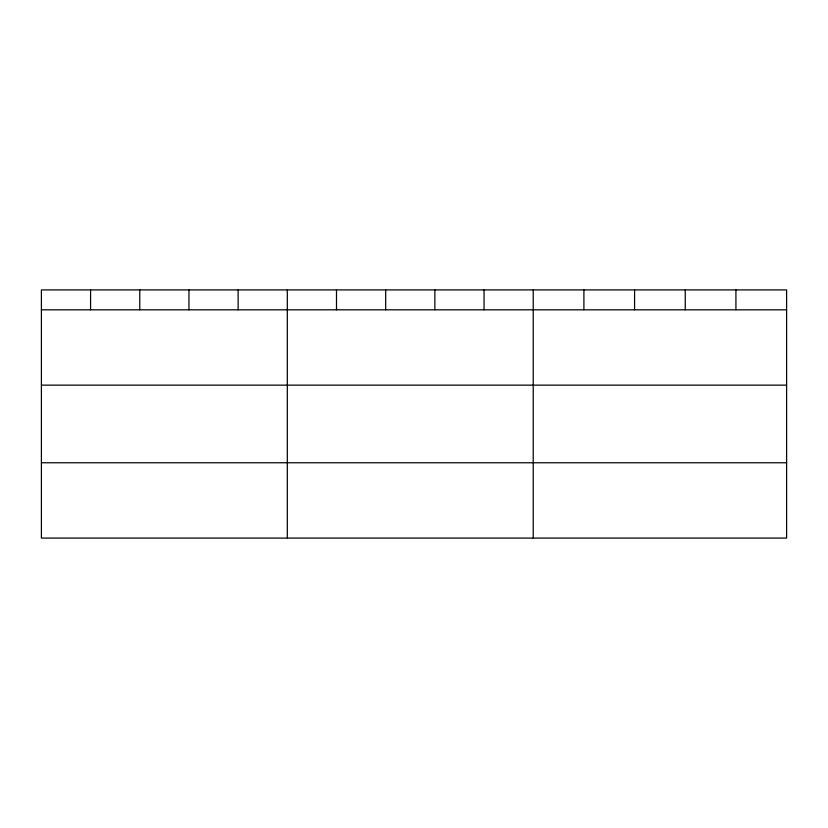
<?xml version="1.0" encoding="UTF-8"?>
<svg xmlns="http://www.w3.org/2000/svg" width="828" height="828" viewBox="0 0 828 828"><rect width="100%" height="100%" fill="white"/><g stroke="black" fill="none" stroke-linecap="round" stroke-linejoin="round"><path stroke-width="1.24" d="M786.6 309.817L786.6 538.086L41.4 538.086L41.4 289.914L786.6 289.914L786.6 309.817L41.4 309.817M41.4 385.144L786.6 385.144M41.4 462.759L786.6 462.759M735.926 289.914L735.926 309.817M685.253 289.914L685.253 309.817M634.579 289.914L634.579 309.817M583.906 289.914L583.906 309.817M533.232 289.914L533.232 538.086M484.049 289.914L484.049 309.817M434.866 289.914L434.866 309.817M385.682 289.914L385.682 309.817M336.499 289.914L336.499 309.817M287.316 289.914L287.316 538.086M238.133 289.914L238.133 309.817M188.95 289.914L188.95 309.817M139.766 289.914L139.766 309.817M90.583 289.914L90.583 309.817"/></g></svg>
